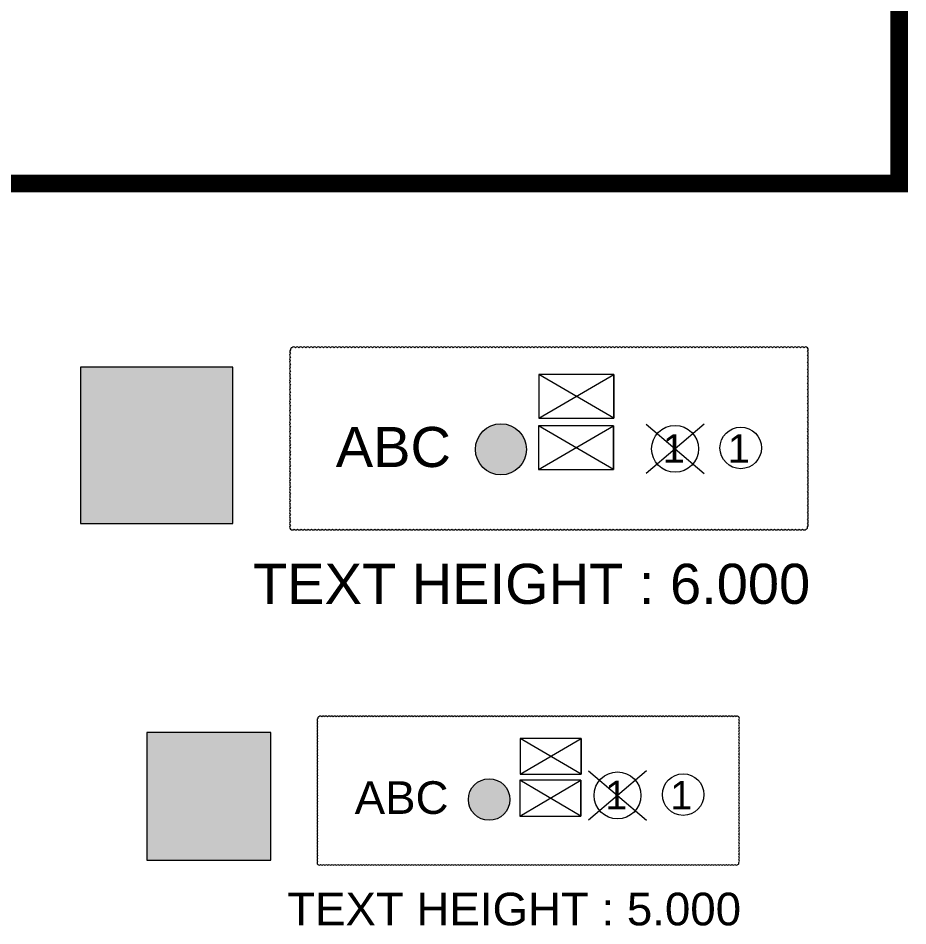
# Model space of a CAD drawing. Header units: inches. Extents: x -2907330 to 774627, y -12404360 to 10502691.
# Drawn here: x 10156.4 to 10292.5, y 2099.7 to 2238.6 of the extents above; entities that cross this region are included whole.
import ezdxf

# ---------------------------------------------------------------- set-up
doc = ezdxf.new("R2010")
doc.units = ezdxf.units.IN
doc.header["$MEASUREMENT"] = 0
doc.layers.add('CABLE SERVICE', color=7, linetype='Continuous', lineweight=0)
doc.styles.add('style1', font='arial.ttf', dxfattribs={"height": 2})

msp = doc.modelspace()

# ---------------------------------------------------------------- hatches: boundary and pattern name
at = {"lineweight": 0}
h = msp.add_hatch(color=3, dxfattribs=at)
h.dxf.hatch_style = 1
h.paths.add_polyline_path([(10189.23, 2185.22), (10165.91, 2185.22), (10165.91, 2161.24), (10189.23, 2161.24)])
h = msp.add_hatch(color=5, dxfattribs=at)
h.dxf.hatch_style = 1
h.paths.add_polyline_path([(10226.34, 2172.62, 1), (10234.16, 2172.62, 1)])
h = msp.add_hatch(color=3, dxfattribs=at)
h.dxf.hatch_style = 1
h.paths.add_polyline_path([(10195.04, 2129.27), (10176.04, 2129.27), (10176.04, 2109.73), (10195.04, 2109.73)])
h = msp.add_hatch(color=5, dxfattribs=at)
h.dxf.hatch_style = 1
h.paths.add_polyline_path([(10225.26, 2119, 1), (10231.63, 2119, 1)])

# ---------------------------------------------------------------- linework, layer by layer
at = {"linetype": 'Continuous', "const_width": 2.7}
msp.add_lwpolyline([(10291.19, 3866.02), (7897.76, 3866.02), (7897.76, 2213.3), (10291.19, 2213.3)], close=True, dxfattribs=at)
at = {"lineweight": 5}
for points in [[(10198.06, 2160.42, 0.520567), (10198.59, 2160.42, 0.520567), (10199.13, 2160.42, 0.520567), (10199.67, 2160.42, 0.520567), (10200.21, 2160.42, 0.520567), (10200.74, 2160.42, 0.520567), (10201.28, 2160.42, 0.520567), (10201.82, 2160.42, 0.520567), (10202.35, 2160.42, 0.520567), (10202.89, 2160.42, 0.520567), (10203.43, 2160.42, 0.520567), (10203.96, 2160.42, 0.520567), (10204.5, 2160.42, 0.520567), (10205.04, 2160.42, 0.520567), (10205.57, 2160.42, 0.520567), (10206.11, 2160.42, 0.520567), (10206.65, 2160.42, 0.520567), (10207.18, 2160.42, 0.520567), (10207.72, 2160.42, 0.520567), (10208.26, 2160.42, 0.520567), (10208.79, 2160.42, 0.520567), (10209.33, 2160.42, 0.520567), (10209.87, 2160.42, 0.520567), (10210.41, 2160.42, 0.520567), (10210.94, 2160.42, 0.520567), (10211.48, 2160.42, 0.520567), (10212.02, 2160.42, 0.520567), (10212.55, 2160.42, 0.520567), (10213.09, 2160.42, 0.520567), (10213.63, 2160.42, 0.520567), (10214.16, 2160.42, 0.520567), (10214.7, 2160.42, 0.520567), (10215.24, 2160.42, 0.520567), (10215.77, 2160.42, 0.520567), (10216.31, 2160.42, 0.520567), (10216.85, 2160.42, 0.520567), (10217.38, 2160.42, 0.520567), (10217.92, 2160.42, 0.520567), (10218.46, 2160.42, 0.520567), (10218.99, 2160.42, 0.520567), (10219.53, 2160.42, 0.520567), (10220.07, 2160.42, 0.520567), (10220.6, 2160.42, 0.520567), (10221.14, 2160.42, 0.520567), (10221.68, 2160.42, 0.520567), (10222.22, 2160.42, 0.520567), (10222.75, 2160.42, 0.520567), (10223.29, 2160.42, 0.520567), (10223.83, 2160.42, 0.520567), (10224.36, 2160.42, 0.520567), (10224.9, 2160.42, 0.520567), (10225.44, 2160.42, 0.520567), (10225.97, 2160.42, 0.520567), (10226.51, 2160.42, 0.520567), (10227.05, 2160.42, 0.520567), (10227.58, 2160.42, 0.520567), (10228.12, 2160.42, 0.520567), (10228.66, 2160.42, 0.520567), (10229.19, 2160.42, 0.520567), (10229.73, 2160.42, 0.520567), (10230.27, 2160.42, 0.520567), (10230.8, 2160.42, 0.520567), (10231.34, 2160.42, 0.520567), (10231.88, 2160.42, 0.520567), (10232.41, 2160.42, 0.520567), (10232.95, 2160.42, 0.520567), (10233.49, 2160.42, 0.520567), (10234.03, 2160.42, 0.520567), (10234.56, 2160.42, 0.520567), (10235.1, 2160.42, 0.520567), (10235.64, 2160.42, 0.520567), (10236.17, 2160.42, 0.520567), (10236.71, 2160.42, 0.520567), (10237.25, 2160.42, 0.520567), (10237.78, 2160.42, 0.520567), (10238.32, 2160.42, 0.520567), (10238.86, 2160.42, 0.520567), (10239.39, 2160.42, 0.520567), (10239.93, 2160.42, 0.520567), (10240.47, 2160.42, 0.520567), (10241, 2160.42, 0.520567), (10241.54, 2160.42, 0.520567), (10242.08, 2160.42, 0.520567), (10242.61, 2160.42, 0.520567), (10243.15, 2160.42, 0.520567), (10243.69, 2160.42, 0.520567), (10244.23, 2160.42, 0.520567), (10244.76, 2160.42, 0.520567), (10245.3, 2160.42, 0.520567), (10245.84, 2160.42, 0.520567), (10246.37, 2160.42, 0.520567), (10246.91, 2160.42, 0.520567), (10247.45, 2160.42, 0.520567), (10247.98, 2160.42, 0.520567), (10248.52, 2160.42, 0.520567), (10249.06, 2160.42, 0.520567), (10249.59, 2160.42, 0.520567), (10250.13, 2160.42, 0.520567), (10250.67, 2160.42, 0.520567), (10251.2, 2160.42, 0.520567), (10251.74, 2160.42, 0.520567), (10252.28, 2160.42, 0.520567), (10252.81, 2160.42, 0.520567), (10253.35, 2160.42, 0.520567), (10253.89, 2160.42, 0.520567), (10254.42, 2160.42, 0.520567), (10254.96, 2160.42, 0.520567), (10255.5, 2160.42, 0.520567), (10256.04, 2160.42, 0.520567), (10256.57, 2160.42, 0.520567), (10257.11, 2160.42, 0.520567), (10257.65, 2160.42, 0.520567), (10258.18, 2160.42, 0.520567), (10258.72, 2160.42, 0.520567), (10259.26, 2160.42, 0.520567), (10259.79, 2160.42, 0.520567), (10260.33, 2160.42, 0.520567), (10260.87, 2160.42, 0.520567), (10261.4, 2160.42, 0.520567), (10261.94, 2160.42, 0.520567), (10262.48, 2160.42, 0.520567), (10263.01, 2160.42, 0.520567), (10263.55, 2160.42, 0.520567), (10264.09, 2160.42, 0.520567), (10264.62, 2160.42, 0.520567), (10265.16, 2160.42, 0.520567), (10265.7, 2160.42, 0.520567), (10266.24, 2160.42, 0.520567), (10266.77, 2160.42, 0.520567), (10267.31, 2160.42, 0.520567), (10267.85, 2160.42, 0.520567), (10268.38, 2160.42, 0.520567), (10268.92, 2160.42, 0.520567), (10269.46, 2160.42, 0.520567), (10269.99, 2160.42, 0.520567), (10270.53, 2160.42, 0.520567), (10271.07, 2160.42, 0.520567), (10271.6, 2160.42, 0.520567), (10272.14, 2160.42, 0.520567), (10272.68, 2160.42, 0.520567), (10273.21, 2160.42, 0.520567), (10273.75, 2160.42, 0.520567), (10274.29, 2160.42, 0.520567), (10274.82, 2160.42, 0.520567), (10275.36, 2160.42, 0.520567), (10275.9, 2160.42, 0.520567), (10276.43, 2160.42, 0.520567), (10276.97, 2160.42, 0.520567), (10277.16, 2160.77, 0.520567), (10277.16, 2161.3, 0.520567), (10277.16, 2161.84, 0.520567), (10277.16, 2162.38, 0.520567), (10277.16, 2162.91, 0.520567), (10277.16, 2163.45, 0.520567), (10277.16, 2163.99, 0.520567), (10277.16, 2164.52, 0.520567), (10277.16, 2165.06, 0.520567), (10277.16, 2165.6, 0.520567), (10277.16, 2166.14, 0.520567), (10277.16, 2166.67, 0.520567), (10277.16, 2167.21, 0.520567), (10277.16, 2167.75, 0.520567), (10277.16, 2168.28, 0.520567), (10277.16, 2168.82, 0.520567), (10277.16, 2169.36, 0.520567), (10277.16, 2169.89, 0.520567), (10277.16, 2170.43, 0.520567), (10277.16, 2170.97, 0.520567), (10277.16, 2171.5, 0.520567), (10277.16, 2172.04, 0.520567), (10277.16, 2172.58, 0.520567), (10277.16, 2173.11, 0.520567), (10277.16, 2173.65, 0.520567), (10277.16, 2174.19, 0.520567), (10277.16, 2174.72, 0.520567), (10277.16, 2175.26, 0.520567), (10277.16, 2175.8, 0.520567), (10277.16, 2176.33, 0.520567), (10277.16, 2176.87, 0.520567), (10277.16, 2177.41, 0.520567), (10277.16, 2177.95, 0.520567), (10277.16, 2178.48, 0.520567), (10277.16, 2179.02, 0.520567), (10277.16, 2179.56, 0.520567), (10277.16, 2180.09, 0.520567), (10277.16, 2180.63, 0.520567), (10277.16, 2181.17, 0.520567), (10277.16, 2181.7, 0.520567), (10277.16, 2182.24, 0.520567), (10277.16, 2182.78, 0.520567), (10277.16, 2183.31, 0.520567), (10277.16, 2183.85, 0.520567), (10277.16, 2184.39, 0.520567), (10277.16, 2184.92, 0.520567), (10277.16, 2185.46, 0.520567), (10277.16, 2186, 0.520567), (10277.16, 2186.53, 0.520567), (10277.16, 2187.07, 0.520567), (10277.16, 2187.61, 0.520567), (10277.16, 2188.15, 0.520567), (10276.65, 2188.17, 0.520567), (10276.11, 2188.17, 0.520567), (10275.57, 2188.17, 0.520567), (10275.04, 2188.17, 0.520567), (10274.5, 2188.17, 0.520567), (10273.96, 2188.17, 0.520567), (10273.43, 2188.17, 0.520567), (10272.89, 2188.17, 0.520567), (10272.35, 2188.17, 0.520567), (10271.82, 2188.17, 0.520567), (10271.28, 2188.17, 0.520567), (10270.74, 2188.17, 0.520567), (10270.21, 2188.17, 0.520567), (10269.67, 2188.17, 0.520567), (10269.13, 2188.17, 0.520567), (10268.59, 2188.17, 0.520567), (10268.06, 2188.17, 0.520567), (10267.52, 2188.17, 0.520567), (10266.98, 2188.17, 0.520567), (10266.45, 2188.17, 0.520567), (10265.91, 2188.17, 0.520567), (10265.37, 2188.17, 0.520567), (10264.84, 2188.17, 0.520567), (10264.3, 2188.17, 0.520567), (10263.76, 2188.17, 0.520567), (10263.23, 2188.17, 0.520567), (10262.69, 2188.17, 0.520567), (10262.15, 2188.17, 0.520567), (10261.62, 2188.17, 0.520567), (10261.08, 2188.17, 0.520567), (10260.54, 2188.17, 0.520567), (10260.01, 2188.17, 0.520567), (10259.47, 2188.17, 0.520567), (10258.93, 2188.17, 0.520567), (10258.4, 2188.17, 0.520567), (10257.86, 2188.17, 0.520567), (10257.32, 2188.17, 0.520567), (10256.78, 2188.17, 0.520567), (10256.25, 2188.17, 0.520567), (10255.71, 2188.17, 0.520567), (10255.17, 2188.17, 0.520567), (10254.64, 2188.17, 0.520567), (10254.1, 2188.17, 0.520567), (10253.56, 2188.17, 0.520567), (10253.03, 2188.17, 0.520567), (10252.49, 2188.17, 0.520567), (10251.95, 2188.17, 0.520567), (10251.42, 2188.17, 0.520567), (10250.88, 2188.17, 0.520567), (10250.34, 2188.17, 0.520567), (10249.81, 2188.17, 0.520567), (10249.27, 2188.17, 0.520567), (10248.73, 2188.17, 0.520567), (10248.2, 2188.17, 0.520567), (10247.66, 2188.17, 0.520567), (10247.12, 2188.17, 0.520567), (10246.59, 2188.17, 0.520567), (10246.05, 2188.17, 0.520567), (10245.51, 2188.17, 0.520567), (10244.97, 2188.17, 0.520567), (10244.44, 2188.17, 0.520567), (10243.9, 2188.17, 0.520567), (10243.36, 2188.17, 0.520567), (10242.83, 2188.17, 0.520567), (10242.29, 2188.17, 0.520567), (10241.75, 2188.17, 0.520567), (10241.22, 2188.17, 0.520567), (10240.68, 2188.17, 0.520567), (10240.14, 2188.17, 0.520567), (10239.61, 2188.17, 0.520567), (10239.07, 2188.17, 0.520567), (10238.53, 2188.17, 0.520567), (10238, 2188.17, 0.520567), (10237.46, 2188.17, 0.520567), (10236.92, 2188.17, 0.520567), (10236.39, 2188.17, 0.520567), (10235.85, 2188.17, 0.520567), (10235.31, 2188.17, 0.520567), (10234.77, 2188.17, 0.520567), (10234.24, 2188.17, 0.520567), (10233.7, 2188.17, 0.520567), (10233.16, 2188.17, 0.520567), (10232.63, 2188.17, 0.520567), (10232.09, 2188.17, 0.520567), (10231.55, 2188.17, 0.520567), (10231.02, 2188.17, 0.520567), (10230.48, 2188.17, 0.520567), (10229.94, 2188.17, 0.520567), (10229.41, 2188.17, 0.520567), (10228.87, 2188.17, 0.520567), (10228.33, 2188.17, 0.520567), (10227.8, 2188.17, 0.520567), (10227.26, 2188.17, 0.520567), (10226.72, 2188.17, 0.520567), (10226.19, 2188.17, 0.520567), (10225.65, 2188.17, 0.520567), (10225.11, 2188.17, 0.520567), (10224.58, 2188.17, 0.520567), (10224.04, 2188.17, 0.520567), (10223.5, 2188.17, 0.520567), (10222.96, 2188.17, 0.520567), (10222.43, 2188.17, 0.520567), (10221.89, 2188.17, 0.520567), (10221.35, 2188.17, 0.520567), (10220.82, 2188.17, 0.520567), (10220.28, 2188.17, 0.520567), (10219.74, 2188.17, 0.520567), (10219.21, 2188.17, 0.520567), (10218.67, 2188.17, 0.520567), (10218.13, 2188.17, 0.520567), (10217.6, 2188.17, 0.520567), (10217.06, 2188.17, 0.520567), (10216.52, 2188.17, 0.520567), (10215.99, 2188.17, 0.520567), (10215.45, 2188.17, 0.520567), (10214.91, 2188.17, 0.520567), (10214.38, 2188.17, 0.520567), (10213.84, 2188.17, 0.520567), (10213.3, 2188.17, 0.520567), (10212.77, 2188.17, 0.520567), (10212.23, 2188.17, 0.520567), (10211.69, 2188.17, 0.520567), (10211.15, 2188.17, 0.520567), (10210.62, 2188.17, 0.520567), (10210.08, 2188.17, 0.520567), (10209.54, 2188.17, 0.520567), (10209.01, 2188.17, 0.520567), (10208.47, 2188.17, 0.520567), (10207.93, 2188.17, 0.520567), (10207.4, 2188.17, 0.520567), (10206.86, 2188.17, 0.520567), (10206.32, 2188.17, 0.520567), (10205.79, 2188.17, 0.520567), (10205.25, 2188.17, 0.520567), (10204.71, 2188.17, 0.520567), (10204.18, 2188.17, 0.520567), (10203.64, 2188.17, 0.520567), (10203.1, 2188.17, 0.520567), (10202.57, 2188.17, 0.520567), (10202.03, 2188.17, 0.520567), (10201.49, 2188.17, 0.520567), (10200.95, 2188.17, 0.520567), (10200.42, 2188.17, 0.520567), (10199.88, 2188.17, 0.520567), (10199.34, 2188.17, 0.520567), (10198.81, 2188.17, 0.520567), (10198.27, 2188.17, 0.520567), (10198.06, 2187.84, 0.520567), (10198.06, 2187.31, 0.520567), (10198.06, 2186.77, 0.520567), (10198.06, 2186.23, 0.520567), (10198.06, 2185.69, 0.520567), (10198.06, 2185.16, 0.520567), (10198.06, 2184.62, 0.520567), (10198.06, 2184.08, 0.520567), (10198.06, 2183.55, 0.520567), (10198.06, 2183.01, 0.520567), (10198.06, 2182.47, 0.520567), (10198.06, 2181.94, 0.520567), (10198.06, 2181.4, 0.520567), (10198.06, 2180.86, 0.520567), (10198.06, 2180.33, 0.520567), (10198.06, 2179.79, 0.520567), (10198.06, 2179.25, 0.520567), (10198.06, 2178.72, 0.520567), (10198.06, 2178.18, 0.520567), (10198.06, 2177.64, 0.520567), (10198.06, 2177.11, 0.520567), (10198.06, 2176.57, 0.520567), (10198.06, 2176.03, 0.520567), (10198.06, 2175.5, 0.520567), (10198.06, 2174.96, 0.520567), (10198.06, 2174.42, 0.520567), (10198.06, 2173.88, 0.520567), (10198.06, 2173.35, 0.520567), (10198.06, 2172.81, 0.520567), (10198.06, 2172.27, 0.520567), (10198.06, 2171.74, 0.520567), (10198.06, 2171.2, 0.520567), (10198.06, 2170.66, 0.520567), (10198.06, 2170.13, 0.520567), (10198.06, 2169.59, 0.520567), (10198.06, 2169.05, 0.520567), (10198.06, 2168.52, 0.520567), (10198.06, 2167.98, 0.520567), (10198.06, 2167.44, 0.520567), (10198.06, 2166.91, 0.520567), (10198.06, 2166.37, 0.520567), (10198.06, 2165.83, 0.520567), (10198.06, 2165.3, 0.520567), (10198.06, 2164.76, 0.520567), (10198.06, 2164.22, 0.520567), (10198.06, 2163.69, 0.520567), (10198.06, 2163.15, 0.520567), (10198.06, 2162.61, 0.520567), (10198.06, 2162.07, 0.520567), (10198.06, 2161.54, 0.520567), (10198.06, 2161, 0.520567)], [(10202.23, 2109.07, 0.520567), (10202.66, 2109.07, 0.520567), (10203.1, 2109.07, 0.520567), (10203.54, 2109.07, 0.520567), (10203.98, 2109.07, 0.520567), (10204.41, 2109.07, 0.520567), (10204.85, 2109.07, 0.520567), (10205.29, 2109.07, 0.520567), (10205.73, 2109.07, 0.520567), (10206.16, 2109.07, 0.520567), (10206.6, 2109.07, 0.520567), (10207.04, 2109.07, 0.520567), (10207.47, 2109.07, 0.520567), (10207.91, 2109.07, 0.520567), (10208.35, 2109.07, 0.520567), (10208.79, 2109.07, 0.520567), (10209.22, 2109.07, 0.520567), (10209.66, 2109.07, 0.520567), (10210.1, 2109.07, 0.520567), (10210.54, 2109.07, 0.520567), (10210.97, 2109.07, 0.520567), (10211.41, 2109.07, 0.520567), (10211.85, 2109.07, 0.520567), (10212.28, 2109.07, 0.520567), (10212.72, 2109.07, 0.520567), (10213.16, 2109.07, 0.520567), (10213.6, 2109.07, 0.520567), (10214.03, 2109.07, 0.520567), (10214.47, 2109.07, 0.520567), (10214.91, 2109.07, 0.520567), (10215.35, 2109.07, 0.520567), (10215.78, 2109.07, 0.520567), (10216.22, 2109.07, 0.520567), (10216.66, 2109.07, 0.520567), (10217.09, 2109.07, 0.520567), (10217.53, 2109.07, 0.520567), (10217.97, 2109.07, 0.520567), (10218.41, 2109.07, 0.520567), (10218.84, 2109.07, 0.520567), (10219.28, 2109.07, 0.520567), (10219.72, 2109.07, 0.520567), (10220.16, 2109.07, 0.520567), (10220.59, 2109.07, 0.520567), (10221.03, 2109.07, 0.520567), (10221.47, 2109.07, 0.520567), (10221.9, 2109.07, 0.520567), (10222.34, 2109.07, 0.520567), (10222.78, 2109.07, 0.520567), (10223.22, 2109.07, 0.520567), (10223.65, 2109.07, 0.520567), (10224.09, 2109.07, 0.520567), (10224.53, 2109.07, 0.520567), (10224.97, 2109.07, 0.520567), (10225.4, 2109.07, 0.520567), (10225.84, 2109.07, 0.520567), (10226.28, 2109.07, 0.520567), (10226.72, 2109.07, 0.520567), (10227.15, 2109.07, 0.520567), (10227.59, 2109.07, 0.520567), (10228.03, 2109.07, 0.520567), (10228.46, 2109.07, 0.520567), (10228.9, 2109.07, 0.520567), (10229.34, 2109.07, 0.520567), (10229.78, 2109.07, 0.520567), (10230.21, 2109.07, 0.520567), (10230.65, 2109.07, 0.520567), (10231.09, 2109.07, 0.520567), (10231.53, 2109.07, 0.520567), (10231.96, 2109.07, 0.520567), (10232.4, 2109.07, 0.520567), (10232.84, 2109.07, 0.520567), (10233.27, 2109.07, 0.520567), (10233.71, 2109.07, 0.520567), (10234.15, 2109.07, 0.520567), (10234.59, 2109.07, 0.520567), (10235.02, 2109.07, 0.520567), (10235.46, 2109.07, 0.520567), (10235.9, 2109.07, 0.520567), (10236.34, 2109.07, 0.520567), (10236.77, 2109.07, 0.520567), (10237.21, 2109.07, 0.520567), (10237.65, 2109.07, 0.520567), (10238.08, 2109.07, 0.520567), (10238.52, 2109.07, 0.520567), (10238.96, 2109.07, 0.520567), (10239.4, 2109.07, 0.520567), (10239.83, 2109.07, 0.520567), (10240.27, 2109.07, 0.520567), (10240.71, 2109.07, 0.520567), (10241.15, 2109.07, 0.520567), (10241.58, 2109.07, 0.520567), (10242.02, 2109.07, 0.520567), (10242.46, 2109.07, 0.520567), (10242.89, 2109.07, 0.520567), (10243.33, 2109.07, 0.520567), (10243.77, 2109.07, 0.520567), (10244.21, 2109.07, 0.520567), (10244.64, 2109.07, 0.520567), (10245.08, 2109.07, 0.520567), (10245.52, 2109.07, 0.520567), (10245.96, 2109.07, 0.520567), (10246.39, 2109.07, 0.520567), (10246.83, 2109.07, 0.520567), (10247.27, 2109.07, 0.520567), (10247.7, 2109.07, 0.520567), (10248.14, 2109.07, 0.520567), (10248.58, 2109.07, 0.520567), (10249.02, 2109.07, 0.520567), (10249.45, 2109.07, 0.520567), (10249.89, 2109.07, 0.520567), (10250.33, 2109.07, 0.520567), (10250.77, 2109.07, 0.520567), (10251.2, 2109.07, 0.520567), (10251.64, 2109.07, 0.520567), (10252.08, 2109.07, 0.520567), (10252.52, 2109.07, 0.520567), (10252.95, 2109.07, 0.520567), (10253.39, 2109.07, 0.520567), (10253.83, 2109.07, 0.520567), (10254.26, 2109.07, 0.520567), (10254.7, 2109.07, 0.520567), (10255.14, 2109.07, 0.520567), (10255.58, 2109.07, 0.520567), (10256.01, 2109.07, 0.520567), (10256.45, 2109.07, 0.520567), (10256.89, 2109.07, 0.520567), (10257.33, 2109.07, 0.520567), (10257.76, 2109.07, 0.520567), (10258.2, 2109.07, 0.520567), (10258.64, 2109.07, 0.520567), (10259.07, 2109.07, 0.520567), (10259.51, 2109.07, 0.520567), (10259.95, 2109.07, 0.520567), (10260.39, 2109.07, 0.520567), (10260.82, 2109.07, 0.520567), (10261.26, 2109.07, 0.520567), (10261.7, 2109.07, 0.520567), (10262.14, 2109.07, 0.520567), (10262.57, 2109.07, 0.520567), (10263.01, 2109.07, 0.520567), (10263.45, 2109.07, 0.520567), (10263.88, 2109.07, 0.520567), (10264.32, 2109.07, 0.520567), (10264.76, 2109.07, 0.520567), (10265.2, 2109.07, 0.520567), (10265.63, 2109.07, 0.520567), (10266.07, 2109.07, 0.520567), (10266.51, 2109.07, 0.520567), (10266.66, 2109.35, 0.520567), (10266.66, 2109.79, 0.520567), (10266.66, 2110.22, 0.520567), (10266.66, 2110.66, 0.520567), (10266.66, 2111.1, 0.520567), (10266.66, 2111.54, 0.520567), (10266.66, 2111.97, 0.520567), (10266.66, 2112.41, 0.520567), (10266.66, 2112.85, 0.520567), (10266.66, 2113.29, 0.520567), (10266.66, 2113.72, 0.520567), (10266.66, 2114.16, 0.520567), (10266.66, 2114.6, 0.520567), (10266.66, 2115.03, 0.520567), (10266.66, 2115.47, 0.520567), (10266.66, 2115.91, 0.520567), (10266.66, 2116.35, 0.520567), (10266.66, 2116.78, 0.520567), (10266.66, 2117.22, 0.520567), (10266.66, 2117.66, 0.520567), (10266.66, 2118.1, 0.520567), (10266.66, 2118.53, 0.520567), (10266.66, 2118.97, 0.520567), (10266.66, 2119.41, 0.520567), (10266.66, 2119.84, 0.520567), (10266.66, 2120.28, 0.520567), (10266.66, 2120.72, 0.520567), (10266.66, 2121.16, 0.520567), (10266.66, 2121.59, 0.520567), (10266.66, 2122.03, 0.520567), (10266.66, 2122.47, 0.520567), (10266.66, 2122.91, 0.520567), (10266.66, 2123.34, 0.520567), (10266.66, 2123.78, 0.520567), (10266.66, 2124.22, 0.520567), (10266.66, 2124.65, 0.520567), (10266.66, 2125.09, 0.520567), (10266.66, 2125.53, 0.520567), (10266.66, 2125.97, 0.520567), (10266.66, 2126.4, 0.520567), (10266.66, 2126.84, 0.520567), (10266.66, 2127.28, 0.520567), (10266.66, 2127.72, 0.520567), (10266.66, 2128.15, 0.520567), (10266.66, 2128.59, 0.520567), (10266.66, 2129.03, 0.520567), (10266.66, 2129.47, 0.520567), (10266.66, 2129.9, 0.520567), (10266.66, 2130.34, 0.520567), (10266.66, 2130.78, 0.520567), (10266.66, 2131.21, 0.520567), (10266.66, 2131.65, 0.520567), (10266.24, 2131.67, 0.520567), (10265.81, 2131.67, 0.520567), (10265.37, 2131.67, 0.520567), (10264.93, 2131.67, 0.520567), (10264.5, 2131.67, 0.520567), (10264.06, 2131.67, 0.520567), (10263.62, 2131.67, 0.520567), (10263.18, 2131.67, 0.520567), (10262.75, 2131.67, 0.520567), (10262.31, 2131.67, 0.520567), (10261.87, 2131.67, 0.520567), (10261.43, 2131.67, 0.520567), (10261, 2131.67, 0.520567), (10260.56, 2131.67, 0.520567), (10260.12, 2131.67, 0.520567), (10259.68, 2131.67, 0.520567), (10259.25, 2131.67, 0.520567), (10258.81, 2131.67, 0.520567), (10258.37, 2131.67, 0.520567), (10257.94, 2131.67, 0.520567), (10257.5, 2131.67, 0.520567), (10257.06, 2131.67, 0.520567), (10256.62, 2131.67, 0.520567), (10256.19, 2131.67, 0.520567), (10255.75, 2131.67, 0.520567), (10255.31, 2131.67, 0.520567), (10254.87, 2131.67, 0.520567), (10254.44, 2131.67, 0.520567), (10254, 2131.67, 0.520567), (10253.56, 2131.67, 0.520567), (10253.13, 2131.67, 0.520567), (10252.69, 2131.67, 0.520567), (10252.25, 2131.67, 0.520567), (10251.81, 2131.67, 0.520567), (10251.38, 2131.67, 0.520567), (10250.94, 2131.67, 0.520567), (10250.5, 2131.67, 0.520567), (10250.06, 2131.67, 0.520567), (10249.63, 2131.67, 0.520567), (10249.19, 2131.67, 0.520567), (10248.75, 2131.67, 0.520567), (10248.32, 2131.67, 0.520567), (10247.88, 2131.67, 0.520567), (10247.44, 2131.67, 0.520567), (10247, 2131.67, 0.520567), (10246.57, 2131.67, 0.520567), (10246.13, 2131.67, 0.520567), (10245.69, 2131.67, 0.520567), (10245.25, 2131.67, 0.520567), (10244.82, 2131.67, 0.520567), (10244.38, 2131.67, 0.520567), (10243.94, 2131.67, 0.520567), (10243.51, 2131.67, 0.520567), (10243.07, 2131.67, 0.520567), (10242.63, 2131.67, 0.520567), (10242.19, 2131.67, 0.520567), (10241.76, 2131.67, 0.520567), (10241.32, 2131.67, 0.520567), (10240.88, 2131.67, 0.520567), (10240.44, 2131.67, 0.520567), (10240.01, 2131.67, 0.520567), (10239.57, 2131.67, 0.520567), (10239.13, 2131.67, 0.520567), (10238.7, 2131.67, 0.520567), (10238.26, 2131.67, 0.520567), (10237.82, 2131.67, 0.520567), (10237.38, 2131.67, 0.520567), (10236.95, 2131.67, 0.520567), (10236.51, 2131.67, 0.520567), (10236.07, 2131.67, 0.520567), (10235.63, 2131.67, 0.520567), (10235.2, 2131.67, 0.520567), (10234.76, 2131.67, 0.520567), (10234.32, 2131.67, 0.520567), (10233.88, 2131.67, 0.520567), (10233.45, 2131.67, 0.520567), (10233.01, 2131.67, 0.520567), (10232.57, 2131.67, 0.520567), (10232.14, 2131.67, 0.520567), (10231.7, 2131.67, 0.520567), (10231.26, 2131.67, 0.520567), (10230.82, 2131.67, 0.520567), (10230.39, 2131.67, 0.520567), (10229.95, 2131.67, 0.520567), (10229.51, 2131.67, 0.520567), (10229.07, 2131.67, 0.520567), (10228.64, 2131.67, 0.520567), (10228.2, 2131.67, 0.520567), (10227.76, 2131.67, 0.520567), (10227.33, 2131.67, 0.520567), (10226.89, 2131.67, 0.520567), (10226.45, 2131.67, 0.520567), (10226.01, 2131.67, 0.520567), (10225.58, 2131.67, 0.520567), (10225.14, 2131.67, 0.520567), (10224.7, 2131.67, 0.520567), (10224.26, 2131.67, 0.520567), (10223.83, 2131.67, 0.520567), (10223.39, 2131.67, 0.520567), (10222.95, 2131.67, 0.520567), (10222.52, 2131.67, 0.520567), (10222.08, 2131.67, 0.520567), (10221.64, 2131.67, 0.520567), (10221.2, 2131.67, 0.520567), (10220.77, 2131.67, 0.520567), (10220.33, 2131.67, 0.520567), (10219.89, 2131.67, 0.520567), (10219.45, 2131.67, 0.520567), (10219.02, 2131.67, 0.520567), (10218.58, 2131.67, 0.520567), (10218.14, 2131.67, 0.520567), (10217.71, 2131.67, 0.520567), (10217.27, 2131.67, 0.520567), (10216.83, 2131.67, 0.520567), (10216.39, 2131.67, 0.520567), (10215.96, 2131.67, 0.520567), (10215.52, 2131.67, 0.520567), (10215.08, 2131.67, 0.520567), (10214.64, 2131.67, 0.520567), (10214.21, 2131.67, 0.520567), (10213.77, 2131.67, 0.520567), (10213.33, 2131.67, 0.520567), (10212.9, 2131.67, 0.520567), (10212.46, 2131.67, 0.520567), (10212.02, 2131.67, 0.520567), (10211.58, 2131.67, 0.520567), (10211.15, 2131.67, 0.520567), (10210.71, 2131.67, 0.520567), (10210.27, 2131.67, 0.520567), (10209.83, 2131.67, 0.520567), (10209.4, 2131.67, 0.520567), (10208.96, 2131.67, 0.520567), (10208.52, 2131.67, 0.520567), (10208.08, 2131.67, 0.520567), (10207.65, 2131.67, 0.520567), (10207.21, 2131.67, 0.520567), (10206.77, 2131.67, 0.520567), (10206.34, 2131.67, 0.520567), (10205.9, 2131.67, 0.520567), (10205.46, 2131.67, 0.520567), (10205.02, 2131.67, 0.520567), (10204.59, 2131.67, 0.520567), (10204.15, 2131.67, 0.520567), (10203.71, 2131.67, 0.520567), (10203.27, 2131.67, 0.520567), (10202.84, 2131.67, 0.520567), (10202.4, 2131.67, 0.520567), (10202.23, 2131.4, 0.520567), (10202.23, 2130.97, 0.520567), (10202.23, 2130.53, 0.520567), (10202.23, 2130.09, 0.520567), (10202.23, 2129.66, 0.520567), (10202.23, 2129.22, 0.520567), (10202.23, 2128.78, 0.520567), (10202.23, 2128.34, 0.520567), (10202.23, 2127.91, 0.520567), (10202.23, 2127.47, 0.520567), (10202.23, 2127.03, 0.520567), (10202.23, 2126.59, 0.520567), (10202.23, 2126.16, 0.520567), (10202.23, 2125.72, 0.520567), (10202.23, 2125.28, 0.520567), (10202.23, 2124.85, 0.520567), (10202.23, 2124.41, 0.520567), (10202.23, 2123.97, 0.520567), (10202.23, 2123.53, 0.520567), (10202.23, 2123.1, 0.520567), (10202.23, 2122.66, 0.520567), (10202.23, 2122.22, 0.520567), (10202.23, 2121.78, 0.520567), (10202.23, 2121.35, 0.520567), (10202.23, 2120.91, 0.520567), (10202.23, 2120.47, 0.520567), (10202.23, 2120.04, 0.520567), (10202.23, 2119.6, 0.520567), (10202.23, 2119.16, 0.520567), (10202.23, 2118.72, 0.520567), (10202.23, 2118.29, 0.520567), (10202.23, 2117.85, 0.520567), (10202.23, 2117.41, 0.520567), (10202.23, 2116.97, 0.520567), (10202.23, 2116.54, 0.520567), (10202.23, 2116.1, 0.520567), (10202.23, 2115.66, 0.520567), (10202.23, 2115.23, 0.520567), (10202.23, 2114.79, 0.520567), (10202.23, 2114.35, 0.520567), (10202.23, 2113.91, 0.520567), (10202.23, 2113.48, 0.520567), (10202.23, 2113.04, 0.520567), (10202.23, 2112.6, 0.520567), (10202.23, 2112.16, 0.520567), (10202.23, 2111.73, 0.520567), (10202.23, 2111.29, 0.520567), (10202.23, 2110.85, 0.520567), (10202.23, 2110.41, 0.520567), (10202.23, 2109.98, 0.520567), (10202.23, 2109.54, 0.520567)]]:
    msp.add_lwpolyline(points, format="xyb", close=True, dxfattribs=at)
at = {"color": 5, "lineweight": 0}
for points in [[(10165.91, 2161.24), (10189.23, 2161.24), (10189.23, 2185.22), (10165.91, 2185.22)], [(10176.04, 2109.73), (10195.04, 2109.73), (10195.04, 2129.27), (10176.04, 2129.27)]]:
    msp.add_lwpolyline(points, close=True, dxfattribs=at)
at = {"color": 1, "lineweight": 0}
for points in [[(10247.53, 2184.09), (10236.06, 2184.09), (10236.06, 2177.38), (10247.53, 2177.38)], [(10242.53, 2128.35), (10233.18, 2128.35), (10233.18, 2122.88), (10242.53, 2122.88)]]:
    msp.add_lwpolyline(points, close=True, dxfattribs=at)
for points in [[(10236.06, 2177.38), (10247.53, 2184.09), (10247.53, 2177.38), (10236.06, 2184.09)], [(10233.18, 2122.88), (10242.53, 2128.35), (10242.53, 2122.88), (10233.18, 2128.35)]]:
    msp.add_lwpolyline(points, dxfattribs=at)
at = {"color": 30, "lineweight": 0}
for points in [[(10247.49, 2176.24), (10236.02, 2176.24), (10236.02, 2169.52), (10247.49, 2169.52)], [(10242.49, 2121.95), (10233.15, 2121.95), (10233.15, 2116.48), (10242.49, 2116.48)]]:
    msp.add_lwpolyline(points, close=True, dxfattribs=at)
for points in [[(10236.02, 2169.52), (10247.49, 2176.24), (10247.49, 2169.52), (10236.02, 2176.24)], [(10233.15, 2116.48), (10242.49, 2121.95), (10242.49, 2116.48), (10233.15, 2121.95)]]:
    msp.add_lwpolyline(points, dxfattribs=at)
at = {"lineweight": 0}
for centre, radius in [((10230.25, 2172.62), 3.91), ((10256.91, 2172.7), 3.59), ((10266.96, 2172.84), 3.18), ((10228.45, 2119), 3.18), ((10248.1, 2119.63), 3.59), ((10258.15, 2119.76), 3.18)]:
    msp.add_circle(centre, radius, dxfattribs=at)
at = {"layer": 'CABLE SERVICE', "lineweight": 0}
for p, q in [((10252.47, 2176.48), (10261.35, 2168.92)), ((10261.35, 2176.48), (10252.47, 2168.92)), ((10243.66, 2123.4), (10252.54, 2115.85)), ((10252.54, 2123.4), (10243.66, 2115.85))]:
    msp.add_line(p, q, dxfattribs=at)

# ---------------------------------------------------------------- texts
at = {"layer": 'CABLE SERVICE', "style": 'style1'}
for p in [(10255.03, 2170.57), (10264.98, 2170.56), (10246.22, 2117.5), (10256.17, 2117.48)]:
    msp.add_text('1', height=4.37, dxfattribs=at).set_placement(p)
at = {"layer": 'CABLE SERVICE', "lineweight": 5, "attachment_point": 1, "style": 'style1'}
for s, width, gutter_width, insert, char_height in [('ABC', 23.7254, 10.74, (10204.98, 2176.05), 6.138), ('\\pxqc;TEXT HEIGHT : 6.000', 99.5984, 10.74, (10185.15, 2155.1), 6.1381), ('ABC', 19.3263, 8.75, (10207.87, 2121.8), 5), ('\\pxqc;TEXT HEIGHT : 5.000', 81.131, 8.75, (10191.71, 2104.74), 5)]:
    msp.add_mtext_dynamic_manual_height_columns(s, width=width, gutter_width=gutter_width, heights=[0], dxfattribs=dict(at, insert=insert, char_height=char_height))

doc.saveas('drawing.dxf')
